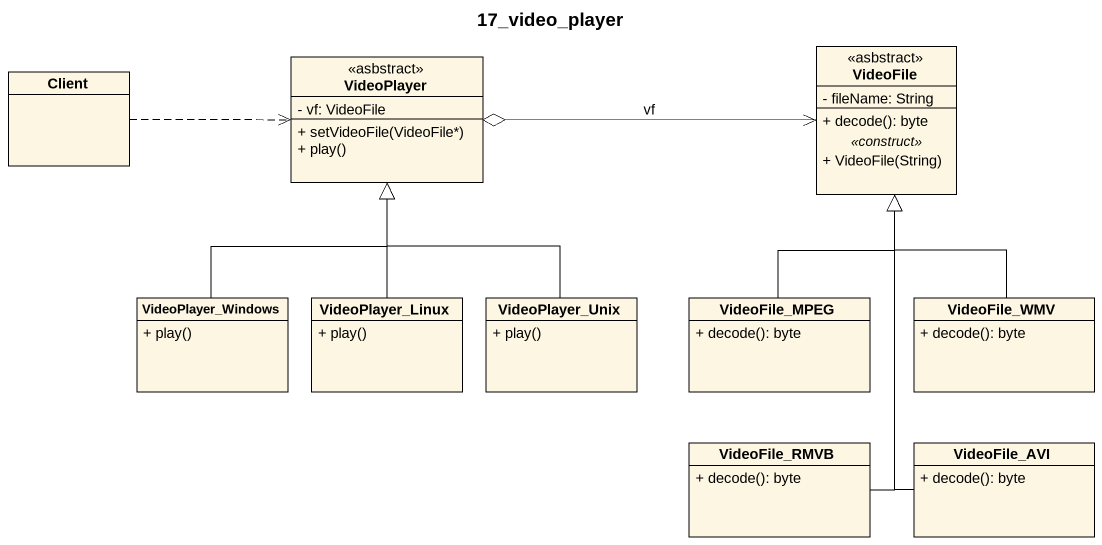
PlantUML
@startuml
title 17_video_player
hide circle
hide empty members
skinparam classAttributeIconSize 0
class Client
class VideoPlayer <<asbstract>> {
  - vf: VideoFile
  + setVideoFile(VideoFile*)
  + play()
}
class VideoFile <<asbstract>> {
  - fileName: String
  --
  + decode(): byte
  .. <<construct>> ..
  + VideoFile(String)
}
class VideoPlayer_Windows {
  + play()
}
class VideoPlayer_Linux {
  + play()
}
class VideoPlayer_Unix {
  + play()
}
class VideoFile_MPEG {
  + decode(): byte
}
class VideoFile_WMV {
  + decode(): byte
}
class VideoFile_RMVB {
  + decode(): byte
}
class VideoFile_AVI {
  + decode(): byte
}
Client .right.> VideoPlayer
VideoFile <-left-o VideoPlayer : vf
VideoPlayer_Windows -up-|> VideoPlayer
VideoPlayer_Linux -up-|> VideoPlayer
VideoPlayer_Unix -up-|> VideoPlayer
VideoFile_MPEG -up-|> VideoFile
VideoFile_WMV -up-|> VideoFile
VideoFile_RMVB -up-|> VideoFile
VideoFile_AVI -up-|> VideoFile
@enduml
